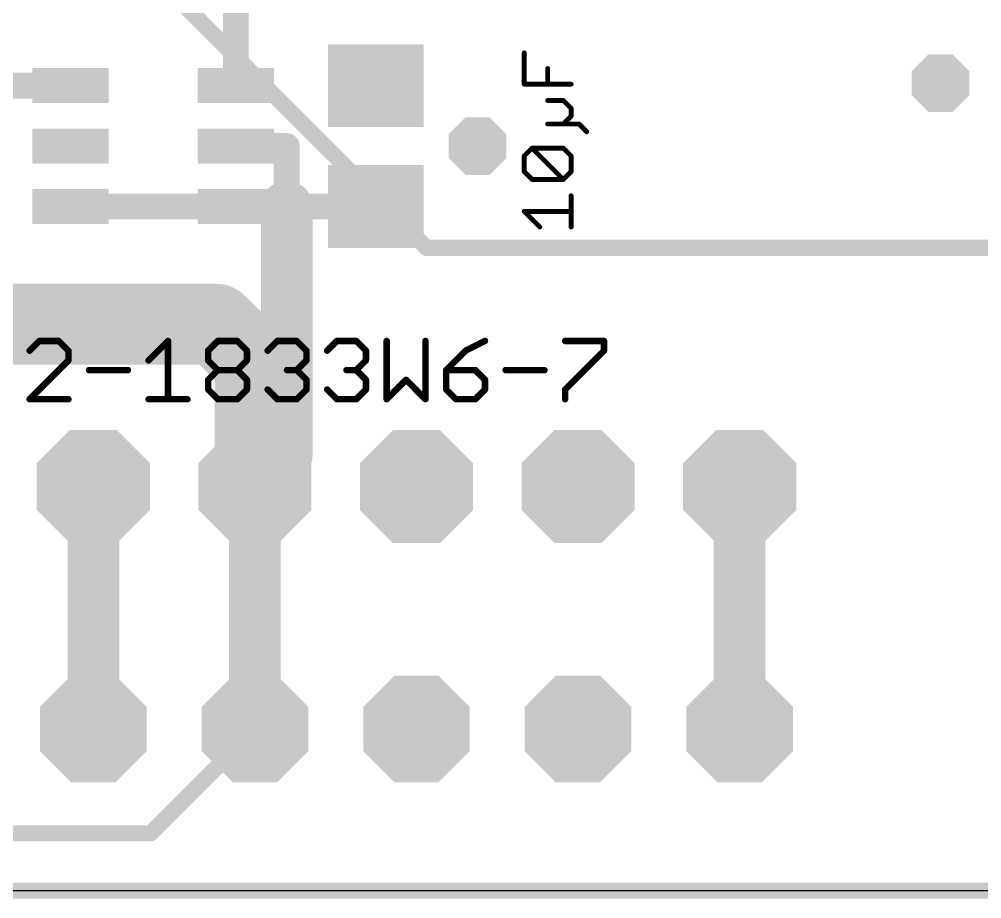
# Model space of a CAD drawing. Extents: x -2.6 to 77.4, y -0.1 to 55.9.
# Drawn here: x 34.39 to 49.53, y -0.13 to 13.69 of the extents above; entities that cross this region are included whole.
import ezdxf

# ---------------------------------------------------------------- set-up
doc = ezdxf.new("R2010")
doc.units = 0
for name, color, linetype in [('1', 12, 'CONTINUOUS'), ('16', 132, 'CONTINUOUS'), ('17', 110, 'CONTINUOUS'), ('18', 110, 'CONTINUOUS'), ('20', 53, 'CONTINUOUS'), ('27', 253, 'CONTINUOUS')]:
    doc.layers.add(name, color=color, linetype=linetype)

# ---------------------------------------------------------------- blocks, each defined once
blk = doc.blocks.new('RECT')
blk.add_solid([(-0.5, -0.5), (0.5, -0.5), (-0.5, 0.5), (0.5, 0.5)])
blk = doc.blocks.new('OCTAGONP')
at = {"const_width": 0.5}
blk.add_lwpolyline([(-0.25, -0.1036), (-0.25, 0.1036), (-0.1036, 0.25), (0.1036, 0.25), (0.25, 0.1036), (0.25, -0.1036), (0.1036, -0.25), (-0.1036, -0.25), (-0.25, -0.1036), (-0.25, 0.1036)], dxfattribs=at)
blk = doc.blocks.new('OCTAGONV')
at = {"const_width": 0.5}
blk.add_lwpolyline([(-0.25, -0.1036), (-0.25, 0.1036), (-0.1036, 0.25), (0.1036, 0.25), (0.25, 0.1036), (0.25, -0.1036), (0.1036, -0.25), (-0.1036, -0.25), (-0.25, -0.1036), (-0.25, 0.1036)], dxfattribs=at)

msp = doc.modelspace()

# ---------------------------------------------------------------- linework, layer by layer
at = {"layer": '1'}
for points, const_width in [([(37.8, 14.738), (37.8, 12.65)], 0.4064), ([(35.2, 12.65), (33, 12.65)], 0.4064), ([(38.6, 11.7), (37.8, 11.7)], 0.4064), ([(38.6, 10.75), (38.6, 11.7)], 0.4064), ([(38.6, 10.75), (38.6, 6.85)], 0.8128), ([(37.8, 10.75), (35.2, 10.75)], 0.4064), ([(37.8, 10.75), (38.6, 10.75)], 0.4064), ([(40, 10.75), (37.8, 10.75)], 0.4064), ([(38.6, 6.85), (38.1, 6.35)], 0.8128), ([(0, 0), (68.6, 0)], 0.254)]:
    msp.add_lwpolyline(points, dxfattribs=dict(at, const_width=const_width))
for points, const_width in [([(35.2, 12.5484, 1), (35.2, 12.7516)], 0.2032), ([(37.6984, 12.65, 1), (37.9016, 12.65)], 0.2032), ([(37.8, 11.8016, 1), (37.8, 11.5984)], 0.2032), ([(38.7016, 11.7, 1), (38.4984, 11.7)], 0.2032), ([(38.6, 11.5984, 1), (38.6, 11.8016)], 0.2032), ([(38.8032, 10.75, 1), (38.3968, 10.75)], 0.4064), ([(35.2, 10.8516, 1), (35.2, 10.6484)], 0.2032), ([(37.8, 10.8516, 1), (37.8, 10.6484)], 0.2032), ([(37.8, 10.8516, 1), (37.8, 10.6484)], 0.2032), ([(37.8, 10.6484, 1), (37.8, 10.8516)], 0.2032), ([(38.6, 10.6484, 1), (38.6, 10.8516)], 0.2032), ([(40, 10.6484, 1), (40, 10.8516)], 0.2032), ([(38.4984, 10.75, 1), (38.7016, 10.75)], 0.2032), ([(38.7437, 6.7063, 1), (38.4563, 6.9937)], 0.4064), ([(38.3968, 6.85, 1), (38.8032, 6.85)], 0.4064), ([(37.9563, 6.4937, 1), (38.2437, 6.2063)], 0.4064)]:
    msp.add_lwpolyline(points, format="xyb", dxfattribs=dict(at, const_width=const_width))
at = {"layer": '16'}
for points, const_width in [([(40.8, 10.1), (35.7, 15.2)], 0.254), ([(55.82, 10.1), (40.8, 10.1)], 0.254), ([(24.5, 8.9), (37.4917, 8.9)], 1.27), ([(37.4917, 8.9), (38.1, 8.2917)], 1.27), ([(38.1, 8.2917), (38.1, 6.35)], 1.27), ([(35.56, 6.35), (35.56, 2.54)], 0.8128), ([(38.1, 6.35), (38.1, 2.54)], 0.8128), ([(45.72, 6.35), (45.72, 2.54)], 0.8128), ([(36.46, 0.9), (38.1, 2.54)], 0.254), ([(26.6, 0.9), (36.46, 0.9)], 0.254), ([(0, 0), (68.6, 0)], 0.254)]:
    msp.add_lwpolyline(points, dxfattribs=dict(at, const_width=const_width))
for points, const_width in [([(40.8, 10.1635, 1), (40.8, 10.0365)], 0.127), ([(40.7551, 10.0551, 1), (40.8449, 10.1449)], 0.127), ([(37.7162, 9.1245, 1), (37.2672, 8.6755)], 0.635), ([(37.4917, 8.5825, 1), (37.4917, 9.2175)], 0.635), ([(38.4175, 8.2917, 1), (37.7825, 8.2917)], 0.635), ([(37.8755, 8.0672, 1), (38.3245, 8.5162)], 0.635), ([(35.7632, 6.35, 1), (35.3568, 6.35)], 0.4064), ([(37.7825, 6.35, 1), (38.4175, 6.35)], 0.635), ([(38.3032, 6.35, 1), (37.8968, 6.35)], 0.4064), ([(45.9232, 6.35, 1), (45.5168, 6.35)], 0.4064), ([(35.3568, 2.54, 1), (35.7632, 2.54)], 0.4064), ([(37.8968, 2.54, 1), (38.3032, 2.54)], 0.4064), ([(45.5168, 2.54, 1), (45.9232, 2.54)], 0.4064), ([(38.1449, 2.4951, 1), (38.0551, 2.5849)], 0.127), ([(36.4151, 0.9449, 1), (36.5049, 0.8551)], 0.127), ([(36.46, 0.8365, 1), (36.46, 0.9635)], 0.127)]:
    msp.add_lwpolyline(points, format="xyb", dxfattribs=dict(at, const_width=const_width))
at = {"layer": '20'}
msp.add_line((0, 0), (66.04, 0), dxfattribs=at)
at = {"layer": '27'}
for points, const_width in [([(42.3525, 13.1637, 1), (42.3144, 13.1637)], 0.0381), ([(42.7211, 12.9179, 1), (42.683, 12.9179)], 0.0381), ([(42.3144, 12.6722, 1), (42.3525, 12.6722)], 0.0381), ([(42.3335, 12.6912, 1), (42.3335, 12.6531)], 0.0381), ([(42.683, 12.6722, 1), (42.7211, 12.6722)], 0.0381), ([(43.0707, 12.6531, 1), (43.0707, 12.6912)], 0.0381), ([(42.7021, 12.4343, 1), (42.7021, 12.3962)], 0.0381), ([(42.9613, 12.4287, 1), (42.9344, 12.4018)], 0.0381), ([(42.9478, 12.3962, 1), (42.9478, 12.4343)], 0.0381), ([(43.0898, 12.2924, 1), (43.0517, 12.2924)], 0.0381), ([(43.0572, 12.2789, 1), (43.0842, 12.3059)], 0.0381), ([(43.0517, 12.1695, 1), (43.0898, 12.1695)], 0.0381), ([(43.0842, 12.156, 1), (43.0572, 12.183)], 0.0381), ([(42.7021, 12.0657, 1), (42.7021, 12.0276)], 0.0381), ([(42.9478, 12.0657, 1), (42.9478, 12.0276)], 0.0381), ([(42.9344, 12.0601, 1), (42.9613, 12.0332)], 0.0381), ([(42.9478, 12.0276, 1), (42.9478, 12.0657)], 0.0381), ([(43.207, 12.0601, 1), (43.1801, 12.0332)], 0.0381), ([(43.1936, 12.0276, 1), (43.1936, 12.0657)], 0.0381), ([(43.303, 11.9103, 1), (43.3299, 11.9372)], 0.0381), ([(42.4563, 11.6859, 1), (42.4563, 11.6478)], 0.0381), ([(42.4698, 11.6803, 1), (42.4429, 11.6534)], 0.0381), ([(42.4698, 11.6534, 1), (42.4429, 11.6803)], 0.0381), ([(42.9613, 11.6803, 1), (42.9344, 11.6534)], 0.0381), ([(42.9478, 11.6478, 1), (42.9478, 11.6859)], 0.0381), ([(42.3525, 11.544, 1), (42.3144, 11.544)], 0.0381), ([(42.32, 11.5574, 1), (42.3469, 11.5305)], 0.0381), ([(43.0898, 11.544, 1), (43.0517, 11.544)], 0.0381), ([(43.0572, 11.5305, 1), (43.0842, 11.5574)], 0.0381), ([(42.3144, 11.2982, 1), (42.3525, 11.2982)], 0.0381), ([(42.3469, 11.3117, 1), (42.32, 11.2848)], 0.0381), ([(42.4563, 11.1944, 1), (42.4563, 11.1563)], 0.0381), ([(42.4429, 11.1619, 1), (42.4698, 11.1888)], 0.0381), ([(42.9344, 11.1888, 1), (42.9613, 11.1619)], 0.0381), ([(42.9344, 11.1619, 1), (42.9613, 11.1888)], 0.0381), ([(42.9478, 11.1563, 1), (42.9478, 11.1944)], 0.0381), ([(43.0517, 11.2982, 1), (43.0898, 11.2982)], 0.0381), ([(43.0842, 11.2848, 1), (43.0572, 11.3117)], 0.0381), ([(43.0898, 10.9184, 1), (43.0517, 10.9184)], 0.0381), ([(42.3335, 10.6917, 1), (42.3335, 10.6536)], 0.0381), ([(42.3469, 10.6861, 1), (42.32, 10.6592)], 0.0381), ([(43.0707, 10.6536, 1), (43.0707, 10.6917)], 0.0381), ([(42.5657, 10.4135, 1), (42.5927, 10.4404)], 0.0381), ([(43.0517, 10.4269, 1), (43.0898, 10.4269)], 0.0381), ([(34.7099, 8.6624, 1), (34.7099, 8.6116)], 0.0508), ([(34.7279, 8.619, 1), (34.692, 8.6549)], 0.0508), ([(35.0329, 8.6549, 1), (34.997, 8.619)], 0.0508), ([(35.015, 8.6116, 1), (35.015, 8.6624)], 0.0508), ([(36.7589, 8.637, 1), (36.7081, 8.637)], 0.0508), ([(36.7515, 8.619, 1), (36.7155, 8.6549)], 0.0508), ([(37.5165, 8.6624, 1), (37.5165, 8.6116)], 0.0508), ([(37.5344, 8.619, 1), (37.4985, 8.6549)], 0.0508), ([(37.8395, 8.6549, 1), (37.8036, 8.619)], 0.0508), ([(37.8215, 8.6116, 1), (37.8215, 8.6624)], 0.0508), ([(38.452, 8.6624, 1), (38.452, 8.6116)], 0.0508), ([(38.47, 8.619, 1), (38.434, 8.6549)], 0.0508), ([(38.775, 8.6549, 1), (38.7391, 8.619)], 0.0508), ([(38.7571, 8.6116, 1), (38.7571, 8.6624)], 0.0508), ([(39.3875, 8.6624, 1), (39.3875, 8.6116)], 0.0508), ([(39.4055, 8.619, 1), (39.3696, 8.6549)], 0.0508), ([(39.7105, 8.6549, 1), (39.6746, 8.619)], 0.0508), ([(39.6926, 8.6116, 1), (39.6926, 8.6624)], 0.0508), ([(40.1959, 8.637, 1), (40.1451, 8.637)], 0.0508), ([(40.806, 8.637, 1), (40.7552, 8.637)], 0.0508), ([(41.7275, 8.6143, 1), (41.7048, 8.6597)], 0.0508), ([(42.9771, 8.6624, 1), (42.9771, 8.6116)], 0.0508), ([(43.6126, 8.637, 1), (43.5618, 8.637)], 0.0508), ([(43.5872, 8.6116, 1), (43.5872, 8.6624)], 0.0508), ([(34.5394, 8.5024, 1), (34.5754, 8.4665)], 0.0508), ([(35.1929, 8.4845, 1), (35.1421, 8.4845)], 0.0508), ([(35.1496, 8.4665, 1), (35.1855, 8.5024)], 0.0508), ([(37.3894, 8.4845, 1), (37.3386, 8.4845)], 0.0508), ([(37.346, 8.5024, 1), (37.3819, 8.4665)], 0.0508), ([(37.9995, 8.4845, 1), (37.9487, 8.4845)], 0.0508), ([(37.9561, 8.4665, 1), (37.992, 8.5024)], 0.0508), ([(38.2815, 8.5024, 1), (38.3174, 8.4665)], 0.0508), ([(38.935, 8.4845, 1), (38.8842, 8.4845)], 0.0508), ([(38.8916, 8.4665, 1), (38.9275, 8.5024)], 0.0508), ([(39.217, 8.5024, 1), (39.2529, 8.4665)], 0.0508), ([(39.8705, 8.4845, 1), (39.8197, 8.4845)], 0.0508), ([(39.8271, 8.4665, 1), (39.8631, 8.5024)], 0.0508), ([(41.3997, 8.5072, 1), (41.4224, 8.4617)], 0.0508), ([(41.429, 8.4665, 1), (41.3931, 8.5024)], 0.0508), ([(43.5618, 8.4845, 1), (43.6126, 8.4845)], 0.0508), ([(43.6051, 8.4665, 1), (43.5692, 8.5024)], 0.0508), ([(35.1421, 8.3319, 1), (35.1929, 8.3319)], 0.0508), ([(35.1855, 8.314, 1), (35.1496, 8.3499)], 0.0508), ([(36.4105, 8.3499, 1), (36.4464, 8.314)], 0.0508), ([(37.3819, 8.3499, 1), (37.346, 8.314)], 0.0508), ([(37.3386, 8.3319, 1), (37.3894, 8.3319)], 0.0508), ([(37.9487, 8.3319, 1), (37.9995, 8.3319)], 0.0508), ([(37.992, 8.314, 1), (37.9561, 8.3499)], 0.0508), ([(38.8842, 8.3319, 1), (38.935, 8.3319)], 0.0508), ([(38.9275, 8.314, 1), (38.8916, 8.3499)], 0.0508), ([(39.8197, 8.3319, 1), (39.8705, 8.3319)], 0.0508), ([(39.8631, 8.314, 1), (39.8271, 8.3499)], 0.0508), ([(35.4929, 8.2048, 1), (35.4929, 8.154)], 0.0508), ([(36.103, 8.154, 1), (36.103, 8.2048)], 0.0508), ([(37.5165, 8.2048, 1), (37.5165, 8.154)], 0.0508), ([(37.5344, 8.1614, 1), (37.4985, 8.1974)], 0.0508), ([(37.4985, 8.1614, 1), (37.5344, 8.1974)], 0.0508), ([(37.8395, 8.1974, 1), (37.8036, 8.1614)], 0.0508), ([(37.8036, 8.1974, 1), (37.8395, 8.1614)], 0.0508), ([(37.8215, 8.154, 1), (37.8215, 8.2048)], 0.0508), ([(38.6045, 8.2048, 1), (38.6045, 8.154)], 0.0508), ([(38.775, 8.1974, 1), (38.7391, 8.1614)], 0.0508), ([(38.7391, 8.1974, 1), (38.775, 8.1614)], 0.0508), ([(38.7571, 8.154, 1), (38.7571, 8.2048)], 0.0508), ([(39.54, 8.2048, 1), (39.54, 8.154)], 0.0508), ([(39.7105, 8.1974, 1), (39.6746, 8.1614)], 0.0508), ([(39.6746, 8.1974, 1), (39.7105, 8.1614)], 0.0508), ([(39.6926, 8.154, 1), (39.6926, 8.2048)], 0.0508), ([(41.1314, 8.1794, 1), (41.0806, 8.1794)], 0.0508), ([(41.106, 8.2048, 1), (41.106, 8.154)], 0.0508), ([(41.0881, 8.1974, 1), (41.124, 8.1614)], 0.0508), ([(41.5816, 8.1974, 1), (41.5457, 8.1614)], 0.0508), ([(41.5636, 8.154, 1), (41.5636, 8.2048)], 0.0508), ([(42.0415, 8.2048, 1), (42.0415, 8.154)], 0.0508), ([(42.6517, 8.154, 1), (42.6517, 8.2048)], 0.0508), ([(37.3894, 8.0269, 1), (37.3386, 8.0269)], 0.0508), ([(37.346, 8.0448, 1), (37.3819, 8.0089)], 0.0508), ([(37.9995, 8.0269, 1), (37.9487, 8.0269)], 0.0508), ([(37.9561, 8.0089, 1), (37.992, 8.0448)], 0.0508), ([(38.935, 8.0269, 1), (38.8842, 8.0269)], 0.0508), ([(38.8916, 8.0089, 1), (38.9275, 8.0448)], 0.0508), ([(39.8705, 8.0269, 1), (39.8197, 8.0269)], 0.0508), ([(39.8271, 8.0089, 1), (39.8631, 8.0448)], 0.0508), ([(40.4935, 8.0448, 1), (40.4576, 8.0089)], 0.0508), ([(40.4935, 8.0089, 1), (40.4576, 8.0448)], 0.0508), ([(41.7415, 8.0269, 1), (41.6907, 8.0269)], 0.0508), ([(41.6982, 8.0089, 1), (41.7341, 8.0448)], 0.0508), ([(37.3819, 7.8923, 1), (37.346, 7.8564)], 0.0508), ([(37.3386, 7.8743, 1), (37.3894, 7.8743)], 0.0508), ([(37.9487, 7.8743, 1), (37.9995, 7.8743)], 0.0508), ([(37.992, 7.8564, 1), (37.9561, 7.8923)], 0.0508), ([(38.3174, 7.8923, 1), (38.2815, 7.8564)], 0.0508), ([(38.8842, 7.8743, 1), (38.935, 7.8743)], 0.0508), ([(38.9275, 7.8564, 1), (38.8916, 7.8923)], 0.0508), ([(39.2529, 7.8923, 1), (39.217, 7.8564)], 0.0508), ([(39.8197, 7.8743, 1), (39.8705, 7.8743)], 0.0508), ([(39.8631, 7.8564, 1), (39.8271, 7.8923)], 0.0508), ([(41.0806, 7.8743, 1), (41.1314, 7.8743)], 0.0508), ([(41.124, 7.8923, 1), (41.0881, 7.8564)], 0.0508), ([(41.6907, 7.8743, 1), (41.7415, 7.8743)], 0.0508), ([(41.7341, 7.8564, 1), (41.6982, 7.8923)], 0.0508), ([(43.0025, 7.8743, 1), (42.9517, 7.8743)], 0.0508), ([(42.9591, 7.8923, 1), (42.995, 7.8564)], 0.0508), ([(34.5394, 7.7398, 1), (34.5754, 7.7038)], 0.0508), ([(34.5574, 7.7472, 1), (34.5574, 7.6964)], 0.0508), ([(35.1675, 7.6964, 1), (35.1675, 7.7472)], 0.0508), ([(36.4284, 7.7472, 1), (36.4284, 7.6964)], 0.0508), ([(36.7081, 7.7218, 1), (36.7589, 7.7218)], 0.0508), ([(37.0386, 7.6964, 1), (37.0386, 7.7472)], 0.0508), ([(37.5165, 7.7472, 1), (37.5165, 7.6964)], 0.0508), ([(37.4985, 7.7038, 1), (37.5344, 7.7398)], 0.0508), ([(37.8036, 7.7398, 1), (37.8395, 7.7038)], 0.0508), ([(37.8215, 7.6964, 1), (37.8215, 7.7472)], 0.0508), ([(38.452, 7.7472, 1), (38.452, 7.6964)], 0.0508), ([(38.434, 7.7038, 1), (38.47, 7.7398)], 0.0508), ([(38.7391, 7.7398, 1), (38.775, 7.7038)], 0.0508), ([(38.7571, 7.6964, 1), (38.7571, 7.7472)], 0.0508), ([(39.3875, 7.7472, 1), (39.3875, 7.6964)], 0.0508), ([(39.3696, 7.7038, 1), (39.4055, 7.7398)], 0.0508), ([(39.6746, 7.7398, 1), (39.7105, 7.7038)], 0.0508), ([(39.6926, 7.6964, 1), (39.6926, 7.7472)], 0.0508), ([(40.1525, 7.7398, 1), (40.1885, 7.7038)], 0.0508), ([(40.1451, 7.7218, 1), (40.1959, 7.7218)], 0.0508), ([(40.7552, 7.7218, 1), (40.806, 7.7218)], 0.0508), ([(40.7627, 7.7038, 1), (40.7986, 7.7398)], 0.0508), ([(41.2586, 7.7472, 1), (41.2586, 7.6964)], 0.0508), ([(41.2406, 7.7038, 1), (41.2765, 7.7398)], 0.0508), ([(41.5457, 7.7398, 1), (41.5816, 7.7038)], 0.0508), ([(41.5636, 7.6964, 1), (41.5636, 7.7472)], 0.0508), ([(42.9517, 7.7218, 1), (43.0025, 7.7218)], 0.0508)]:
    msp.add_lwpolyline(points, format="xyb", dxfattribs=dict(at, const_width=const_width))
for points, const_width in [([(42.3335, 12.6722), (42.3335, 13.1637)], 0.0762), ([(42.7021, 12.6722), (42.7021, 12.9179)], 0.0762), ([(43.0707, 12.6722), (42.3335, 12.6722)], 0.0762), ([(42.9478, 12.4153), (42.7021, 12.4153)], 0.0762), ([(43.0707, 12.2924), (42.9478, 12.4153)], 0.0762), ([(43.0707, 12.1695), (43.0707, 12.2924)], 0.0762), ([(42.9478, 12.0466), (43.0707, 12.1695)], 0.0762), ([(42.7021, 12.0466), (42.9478, 12.0466)], 0.0762), ([(42.9478, 12.0466), (43.1936, 12.0466)], 0.0762), ([(43.1936, 12.0466), (43.3164, 11.9238)], 0.0762), ([(42.3335, 11.544), (42.4563, 11.6668)], 0.0762), ([(42.4563, 11.6668), (42.9478, 11.6668)], 0.0762), ([(42.9478, 11.1754), (42.4563, 11.6668)], 0.0762), ([(42.9478, 11.6668), (43.0707, 11.544)], 0.0762), ([(42.3335, 11.2982), (42.3335, 11.544)], 0.0762), ([(43.0707, 11.544), (43.0707, 11.2982)], 0.0762), ([(42.4563, 11.1754), (42.3335, 11.2982)], 0.0762), ([(42.9478, 11.1754), (42.4563, 11.1754)], 0.0762), ([(43.0707, 11.2982), (42.9478, 11.1754)], 0.0762), ([(43.0707, 10.4269), (43.0707, 10.9184)], 0.0762), ([(42.5792, 10.4269), (42.3335, 10.6727)], 0.0762), ([(42.3335, 10.6727), (43.0707, 10.6727)], 0.0762), ([(34.7099, 8.637), (34.5574, 8.4845)], 0.1016), ([(35.015, 8.637), (34.7099, 8.637)], 0.1016), ([(35.1675, 8.4845), (35.015, 8.637)], 0.1016), ([(36.4284, 8.3319), (36.7335, 8.637)], 0.1016), ([(36.7335, 8.637), (36.7335, 7.7218)], 0.1016), ([(37.364, 8.4845), (37.5165, 8.637)], 0.1016), ([(37.5165, 8.637), (37.8215, 8.637)], 0.1016), ([(37.8215, 8.637), (37.9741, 8.4845)], 0.1016), ([(38.2995, 8.4845), (38.452, 8.637)], 0.1016), ([(38.452, 8.637), (38.7571, 8.637)], 0.1016), ([(38.7571, 8.637), (38.9096, 8.4845)], 0.1016), ([(39.235, 8.4845), (39.3875, 8.637)], 0.1016), ([(39.3875, 8.637), (39.6926, 8.637)], 0.1016), ([(39.6926, 8.637), (39.8451, 8.4845)], 0.1016), ([(40.1705, 8.637), (40.1705, 7.7218)], 0.1016), ([(40.7806, 7.7218), (40.7806, 8.637)], 0.1016), ([(41.7161, 8.637), (41.4111, 8.4845)], 0.1016), ([(42.9771, 8.637), (43.5872, 8.637)], 0.1016), ([(43.5872, 8.637), (43.5872, 8.4845)], 0.1016), ([(35.1675, 8.3319), (35.1675, 8.4845)], 0.1016), ([(37.364, 8.3319), (37.364, 8.4845)], 0.1016), ([(37.9741, 8.4845), (37.9741, 8.3319)], 0.1016), ([(38.9096, 8.4845), (38.9096, 8.3319)], 0.1016), ([(39.8451, 8.4845), (39.8451, 8.3319)], 0.1016), ([(41.4111, 8.4845), (41.106, 8.1794)], 0.1016), ([(43.5872, 8.4845), (42.9771, 7.8743)], 0.1016), ([(34.5574, 7.7218), (35.1675, 8.3319)], 0.1016), ([(37.5165, 8.1794), (37.364, 8.3319)], 0.1016), ([(37.9741, 8.3319), (37.8215, 8.1794)], 0.1016), ([(38.9096, 8.3319), (38.7571, 8.1794)], 0.1016), ([(39.8451, 8.3319), (39.6926, 8.1794)], 0.1016), ([(35.4929, 8.1794), (36.103, 8.1794)], 0.1016), ([(37.364, 8.0269), (37.5165, 8.1794)], 0.1016), ([(37.5165, 8.1794), (37.8215, 8.1794)], 0.1016), ([(37.8215, 8.1794), (37.9741, 8.0269)], 0.1016), ([(38.7571, 8.1794), (38.6045, 8.1794)], 0.1016), ([(38.7571, 8.1794), (38.9096, 8.0269)], 0.1016), ([(39.6926, 8.1794), (39.54, 8.1794)], 0.1016), ([(39.6926, 8.1794), (39.8451, 8.0269)], 0.1016), ([(41.106, 8.1794), (41.106, 7.8743)], 0.1016), ([(41.5636, 8.1794), (41.106, 8.1794)], 0.1016), ([(41.7161, 8.0269), (41.5636, 8.1794)], 0.1016), ([(42.0415, 8.1794), (42.6517, 8.1794)], 0.1016), ([(37.364, 7.8743), (37.364, 8.0269)], 0.1016), ([(37.9741, 8.0269), (37.9741, 7.8743)], 0.1016), ([(38.9096, 8.0269), (38.9096, 7.8743)], 0.1016), ([(39.8451, 8.0269), (39.8451, 7.8743)], 0.1016), ([(40.1705, 7.7218), (40.4756, 8.0269)], 0.1016), ([(40.4756, 8.0269), (40.7806, 7.7218)], 0.1016), ([(41.7161, 7.8743), (41.7161, 8.0269)], 0.1016), ([(37.5165, 7.7218), (37.364, 7.8743)], 0.1016), ([(37.9741, 7.8743), (37.8215, 7.7218)], 0.1016), ([(38.452, 7.7218), (38.2995, 7.8743)], 0.1016), ([(38.9096, 7.8743), (38.7571, 7.7218)], 0.1016), ([(39.3875, 7.7218), (39.235, 7.8743)], 0.1016), ([(39.8451, 7.8743), (39.6926, 7.7218)], 0.1016), ([(41.106, 7.8743), (41.2586, 7.7218)], 0.1016), ([(41.5636, 7.7218), (41.7161, 7.8743)], 0.1016), ([(42.9771, 7.8743), (42.9771, 7.7218)], 0.1016), ([(35.1675, 7.7218), (34.5574, 7.7218)], 0.1016), ([(36.4284, 7.7218), (37.0386, 7.7218)], 0.1016), ([(37.8215, 7.7218), (37.5165, 7.7218)], 0.1016), ([(38.7571, 7.7218), (38.452, 7.7218)], 0.1016), ([(39.6926, 7.7218), (39.3875, 7.7218)], 0.1016), ([(41.2586, 7.7218), (41.5636, 7.7218)], 0.1016)]:
    msp.add_lwpolyline(points, dxfattribs=dict(at, const_width=const_width))

# ---------------------------------------------------------------- block references
at = {"layer": '1'}
for p, xscale, yscale, rotation in [((40, 12.65), 1.3, 1.5, 90), ((35.2, 12.65), 0.55, 1.2, 270), ((37.8, 12.65), 0.55, 1.2, 270), ((35.2, 11.7), 0.55, 1.2, 270), ((37.8, 11.7), 0.55, 1.2, 270), ((40, 10.75), 1.3, 1.5, 90), ((35.2, 10.75), 0.55, 1.2, 270), ((37.8, 10.75), 0.55, 1.2, 270)]:
    msp.add_blockref('RECT', p, dxfattribs=dict(at, xscale=xscale, yscale=yscale, rotation=rotation))
at = {"layer": '17', "xscale": 1.778, "yscale": 1.778, "rotation": 270}
for p in [(35.56, 6.35), (35.56, 6.35), (38.1, 6.35), (38.1, 6.35), (40.64, 6.35), (40.64, 6.35), (43.18, 6.35), (43.18, 6.35), (45.72, 6.35), (45.72, 6.35)]:
    msp.add_blockref('OCTAGONP', p, dxfattribs=at)
at = {"layer": '17', "xscale": 1.6764, "yscale": 1.6764}
for p in [(35.56, 2.54), (35.56, 2.54), (38.1, 2.54), (38.1, 2.54), (40.64, 2.54), (40.64, 2.54), (43.18, 2.54), (43.18, 2.54), (45.72, 2.54), (45.72, 2.54)]:
    msp.add_blockref('OCTAGONP', p, dxfattribs=at)
at = {"layer": '18', "xscale": 0.9064, "yscale": 0.9064}
for p in [(48.879, 12.688), (48.879, 12.688), (41.6, 11.7), (41.6, 11.7)]:
    msp.add_blockref('OCTAGONV', p, dxfattribs=at)

doc.saveas('drawing.dxf')
